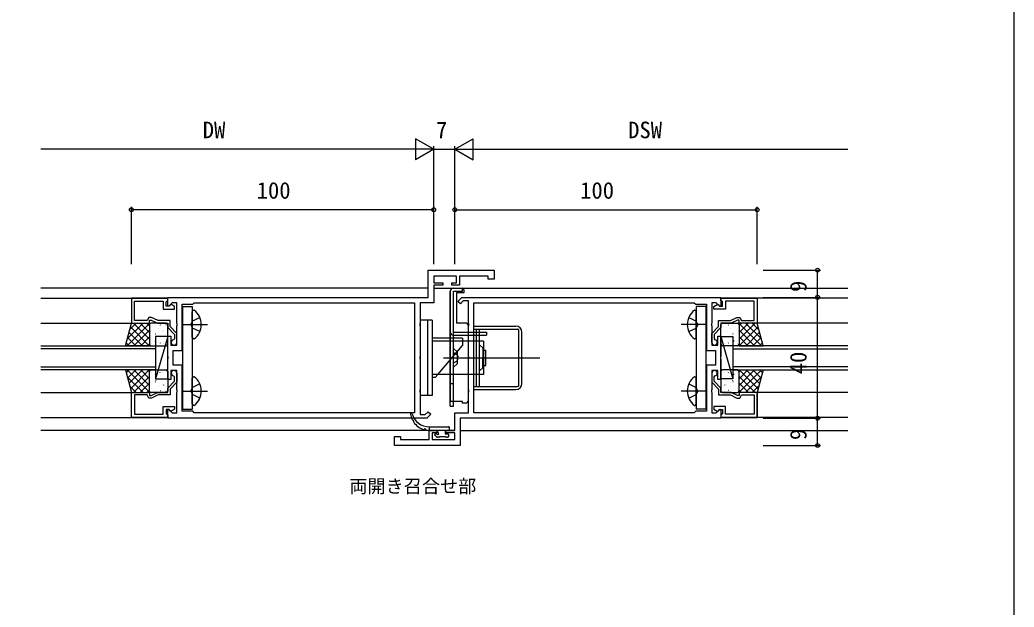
# Model space of a CAD drawing. Units: millimetres, scale not verified. Extents: x -437 to 438, y -344 to 341.
# Drawn here: x 109.4 to 438.3, y -82.2 to 112.1 of the extents above; entities that cross this region are included whole.
import ezdxf
from ezdxf.enums import TextEntityAlignment as Align

# ---------------------------------------------------------------- set-up
doc = ezdxf.new("R2010")
doc.units = ezdxf.units.MM
doc.header["$LTSCALE"] = 2
for name, color, linetype in [('0-1_USER1', 3, 'Continuous'), ('0-2_YKK_11', 7, 'Continuous'), ('0-3_YKK_12', 2, 'Continuous'), ('0-4_YKK_13', 4, 'Continuous'), ('0-6_YKK_D', 6, 'Continuous'), ('0-7_YKK_ZWAK', 7, 'Continuous')]:
    doc.layers.add(name, color=color, linetype=linetype)
doc.styles.add('ＭＳ ゴシック', font='')
doc.styles.get('ＭＳ ゴシック').set_extended_font_data('MS Gothic')

msp = doc.modelspace()

# ---------------------------------------------------------------- linework, layer by layer
at = {"layer": '0-2_YKK_11'}
msp.add_line((353.3, -11.418), (353.3, -19.118), dxfattribs=at)
for points in [[(158.3, 20.282), (244.5, 20.282), (244.5, 29.282), (266.3, 29.282), (266.3, 26.282), (264.3, 26.282), (264.3, 27.282), (254.8, 27.282), (254.8, 24.282), (252.3, 24.282), (252.3, 25.082), (253.8, 25.082), (253.8, 27.282), (246.3, 27.282), (246.3, 25.082), (249.3, 25.082), (249.3, 24.282), (246.3, 24.282), (246.3, 18.482), (241.8, 18.482), (241.8, 11.74), (241.68, 11.557), (241.68, 11.007), (241.8, 10.824), (241.8, 0.74), (241.68, 0.557), (241.68, 0.007), (241.8, -0.176), (241.8, -10.26), (241.68, -10.443), (241.68, -10.993), (241.8, -11.176), (241.8, -18.518), (243.503, -18.518), (244.476, -17.545), (245.324, -18.394), (244, -19.718), (158.3, -19.718), (158.3, -16.917), (158.67, -16.764)], [(158.3, 19.982), (146.3, 19.982), (146.3, 11.782), (152.3, 11.782), (152.3, 12.782), (152.8, 12.782), (154.945, 11.782), (158.3, 11.782), (158.3, 10.282), (160.5, 7.982), (160.5, 6.565), (160.25, 6.27)], [(161.3, 5.382), (161.3, 8.303), (159.1, 10.603), (159.1, 12.582), (155.122, 12.582), (152.977, 13.582), (152.077, 13.582), (151.5, 12.582), (147.3, 12.582), (147.3, 18.982), (156.8, 18.982), (156.8, 16.382), (160.6, 16.382), (160.6, 17.282), (159.561, 17.882), (159.25, 17.882), (158.75, 17.382), (157.8, 17.382), (157.8, 18.782), (158, 18.982), (158.3, 19.282), (158.3, 19.982)], [(158.67, -16.764), (159.824, -17.918), (161.3, -17.918), (161.3, -11.176), (161.42, -10.993), (161.42, -10.443), (161.3, -10.26), (161.3, -3.918), (159.3, -3.918), (159.3, -6.918), (158.3, -6.918), (158.3, -0.176), (158.42, 0.007), (158.42, 0.557), (158.3, 0.74), (158.3, 7.482), (159.3, 7.482), (159.3, 4.482), (161.3, 4.482), (161.3, 10.824), (161.42, 11.007), (161.42, 11.557), (161.3, 11.74), (161.3, 18.482), (159.824, 18.482), (158.67, 17.328), (158.3, 17.482), (158.3, 20.282)], [(341.3, -19.717), (255.1, -19.717), (255.1, -28.717), (233.3, -28.717), (233.3, -25.717), (235.3, -25.717), (235.3, -26.717), (244.8, -26.717), (244.8, -23.717), (247.3, -23.717), (247.3, -24.517), (245.8, -24.517), (245.8, -26.717), (253.3, -26.717), (253.3, -24.517), (250.3, -24.517), (250.3, -23.717), (253.3, -23.717), (253.3, -17.917), (257.8, -17.917), (257.8, -11.175), (257.92, -10.992), (257.92, -10.442), (257.8, -10.259), (257.8, -0.175), (257.92, 0.008), (257.92, 0.558), (257.8, 0.741), (257.8, 10.825), (257.92, 11.008), (257.92, 11.558), (257.8, 11.741), (257.8, 19.083), (256.097, 19.083), (255.124, 18.11), (254.276, 18.959), (255.6, 20.283), (341.3, 20.283), (341.3, 17.482), (340.93, 17.329)], [(338.3, 5.382), (338.3, 8.303), (340.5, 10.603), (340.5, 12.582), (344.478, 12.582), (346.623, 13.582), (347.523, 13.582), (348.1, 12.582), (352.3, 12.582), (352.3, 18.982), (342.8, 18.982), (342.8, 16.382), (339, 16.382), (339, 17.282), (340.039, 17.882), (340.35, 17.882), (340.85, 17.382), (341.8, 17.382), (341.8, 18.782), (341.6, 18.982), (341.3, 19.282), (341.3, 19.982)], [(341.3, 19.982), (353.3, 19.982), (353.3, 11.782), (347.3, 11.782), (347.3, 12.782), (346.8, 12.782), (344.655, 11.782), (341.3, 11.782), (341.3, 10.282), (339.1, 7.982), (339.1, 6.565), (339.35, 6.27)], [(340.93, 17.329), (339.776, 18.483), (338.3, 18.483), (338.3, 11.741), (338.18, 11.558), (338.18, 11.008), (338.3, 10.825), (338.3, 4.483), (340.3, 4.483), (340.3, 7.483), (341.3, 7.483), (341.3, 0.741), (341.18, 0.558), (341.18, 0.008), (341.3, -0.175), (341.3, -6.917), (340.3, -6.917), (340.3, -3.917), (338.3, -3.917), (338.3, -10.259), (338.18, -10.442), (338.18, -10.992), (338.3, -11.175), (338.3, -17.917), (339.776, -17.917), (340.93, -16.763), (341.3, -16.917), (341.3, -19.717)], [(158.3, -19.418), (146.3, -19.418), (146.3, -11.218), (152.3, -11.218), (152.3, -12.218), (152.8, -12.218), (154.945, -11.218), (158.3, -11.218), (158.3, -9.718), (160.5, -7.418), (160.5, -6.001), (160.25, -5.705)], [(161.3, -4.818), (161.3, -7.739), (159.1, -10.039), (159.1, -12.018), (155.122, -12.018), (152.977, -13.018), (152.077, -13.018), (151.5, -12.018), (147.3, -12.018), (147.3, -18.418), (156.8, -18.418), (156.8, -15.818), (160.6, -15.818), (160.6, -16.718), (159.561, -17.318), (159.25, -17.318), (158.75, -16.818), (157.8, -16.818), (157.8, -18.218), (158, -18.418), (158.3, -18.718), (158.3, -19.418)], [(338.3, -4.818), (338.3, -7.739), (340.5, -10.039), (340.5, -12.018), (344.478, -12.018), (346.623, -13.018), (347.523, -13.018), (348.1, -12.018), (352.3, -12.018), (352.3, -18.418), (342.8, -18.418), (342.8, -15.818), (339, -15.818), (339, -16.718), (340.039, -17.318), (340.35, -17.318), (340.85, -16.818), (341.8, -16.818), (341.8, -18.218), (341.6, -18.418), (341.3, -18.718), (341.3, -19.418)], [(341.3, -19.418), (353.3, -19.418), (353.3, -11.218), (347.3, -11.218), (347.3, -12.218), (346.8, -12.218), (344.655, -11.218), (341.3, -11.218), (341.3, -9.718), (339.1, -7.418), (339.1, -6.001), (339.35, -5.705)]]:
    msp.add_lwpolyline(points, dxfattribs=at)
for points in [[(240, -17.918), (167.1, -17.918), (166.6, -17.418), (163.1, -17.418), (163.1, -2.118), (160.1, -2.118), (160.1, 2.682), (163.1, 2.682), (163.1, 17.982), (166.6, 17.982), (167.1, 18.482), (240, 18.482)], [(259.6, 18.483), (332.5, 18.483), (333, 17.983), (336.5, 17.983), (336.5, 2.683), (339.5, 2.683), (339.5, -2.117), (336.5, -2.117), (336.5, -17.417), (333, -17.417), (332.5, -17.917), (259.6, -17.917)]]:
    msp.add_lwpolyline(points, close=True, dxfattribs=at)
for centre, start, end in [((160.4, 5.382), 99.59406, 0), ((339.2, 5.382), 180, 80.40594), ((160.4, -4.818), 360, 260.40594), ((339.2, -4.818), 279.59406, 180)]:
    msp.add_arc(centre, 0.9, start, end, dxfattribs=at)
at = {"layer": '0-3_YKK_12'}
for p, q in [((244.37, 23.282), (116.3, 23.282)), ((246.3, 23.282), (383.3, 23.282)), ((116.3, 19.982), (158.3, 19.982)), ((383.3, 19.982), (341.3, 19.982)), ((116.3, 11.782), (146.3, 11.782)), ((383.3, 11.782), (353.3, 11.782)), ((383.3, 4.282), (345.3, 4.282)), ((345.3, 4.282), (345.3, -3.718)), ((154.3, 3.282), (116.3, 3.282)), ((345.3, 3.282), (383.3, 3.282)), ((116.3, -2.718), (154.3, -2.718)), ((383.3, -2.718), (345.3, -2.718)), ((345.3, -3.718), (383.3, -3.718)), ((116.3, -11.218), (146.3, -11.218)), ((383.3, -11.218), (353.3, -11.218)), ((116.3, -19.418), (158.3, -19.418)), ((383.3, -19.418), (341.3, -19.418)), ((253, -23.718), (116.3, -23.718)), ((255.23, -23.718), (383.3, -23.718))]:
    msp.add_line(p, q, dxfattribs=at)
msp.add_lwpolyline([(116.3, 4.282), (154.3, 4.282), (154.3, -3.718), (116.3, -3.718)], dxfattribs=at)
at = {"layer": '0-4_YKK_13'}
for p, q in [((252.8, 23.281), (255.8, 23.281)), ((252.8, 23.281), (255.8, 23.281)), ((255.8, 22.281), (255.8, 23.281)), ((251.8, -14.218), (251.8, 22.281)), ((251.8, 22.281), (251.8, -14.218)), ((252.8, 22.281), (255.8, 22.281)), ((252.8, 8.981), (252.8, 22.281)), ((256.3, 21.782), (253.8, 21.782)), ((253.8, 21.782), (253.8, 11.781)), ((253.8, 21.782), (253.8, 11.781)), ((256.3, 22.781), (256.3, 21.782)), ((163.23, 17.284), (166.43, 17.284)), ((163.23, 17.284), (163.23, -16.716)), ((166.43, 17.284), (166.43, -16.716)), ((336.37, 17.284), (333.17, 17.284)), ((333.17, 17.284), (333.17, -16.716)), ((336.37, 17.284), (336.37, -16.716)), ((166.43, 7.034), (166.43, 15.534)), ((168.942, 13.634), (166.525, 12.429)), ((167.03, 16.034), (166.93, 16.034)), ((330.658, 13.634), (333.075, 12.429)), ((332.57, 16.034), (332.67, 16.034)), ((333.17, 7.034), (333.17, 15.534)), ((144.898, 4.282), (152.3, 11.684)), ((144.899, 6.528), (150.153, 11.782)), ((145.715, 9.589), (147.908, 11.782)), ((145.967, 10.535), (152.221, 4.282)), ((146.966, 11.782), (152.3, 6.448)), ((149.211, 11.782), (152.3, 8.693)), ((151.456, 11.782), (152.3, 10.938)), ((152.3, 11.282), (152.3, 4.782)), ((157.8, 11.782), (152.8, 11.782)), ((152.921, 10.548), (152.945, 10.504)), ((154.377, 10.974), (154.385, 10.968)), ((155.112, 9.905), (155.136, 9.861)), ((155.792, 11.146), (155.88, 11.099)), ((157.736, 11.338), (157.76, 11.294)), ((158.3, 4.782), (158.3, 11.282)), ((163.23, 11.284), (171.43, 11.284)), ((165.916, 11.284), (166.525, 12.429)), ((165.916, 11.284), (166.525, 10.139)), ((168.942, 8.934), (166.525, 10.139)), ((245.8, 12.782), (241.8, 12.782)), ((241.8, 12.782), (241.8, -12.218)), ((244.3, 12.782), (244.3, -12.218)), ((245.8, 12.782), (245.8, -12.218)), ((256.8, 11.781), (253.8, 11.781)), ((257.8, -13.718), (257.8, 10.781)), ((259.6, 9.782), (259.6, 10.782)), ((259.6, 10.782), (273.5, 10.782)), ((336.37, 11.284), (328.17, 11.284)), ((330.658, 8.934), (333.075, 10.139)), ((333.684, 11.284), (333.075, 12.429)), ((333.684, 11.284), (333.075, 10.139)), ((341.3, 4.782), (341.3, 11.282)), ((341.8, 11.782), (346.8, 11.782)), ((341.864, 11.338), (341.84, 11.294)), ((343.808, 11.146), (343.72, 11.099)), ((344.488, 9.905), (344.464, 9.861)), ((345.223, 10.974), (345.215, 10.968)), ((346.679, 10.548), (346.655, 10.504)), ((352.634, 11.782), (347.3, 6.448)), ((350.389, 11.782), (347.3, 8.693)), ((348.144, 11.782), (347.3, 10.938)), ((354.702, 4.282), (347.3, 11.684)), ((347.3, 11.282), (347.3, 4.782)), ((353.633, 10.535), (347.379, 4.282)), ((354.701, 6.528), (349.447, 11.782)), ((353.885, 9.589), (351.692, 11.782)), ((145.022, 6.99), (147.73, 4.282)), ((145.495, 8.763), (149.976, 4.282)), ((147.143, 4.282), (152.3, 9.439)), ((149.388, 4.282), (152.3, 7.194)), ((152.395, 9.155), (152.402, 9.148)), ((152.488, 8.471), (152.512, 8.427)), ((154.267, 8.257), (154.355, 8.21)), ((158.3, 7.282), (154.3, -6.718)), ((154.378, 7.88), (154.402, 7.836)), ((154.562, 7.213), (154.57, 7.207)), ((156.57, 7.237), (156.594, 7.193)), ((156.582, 8.999), (156.59, 8.993)), ((157.002, 9.313), (157.026, 9.269)), ((255.8, 6.782), (245.8, 6.782)), ((252.8, -14.218), (252.8, 8.981)), ((252.8, 8.781), (257.8, 8.781)), ((252.8, 7.781), (257.8, 7.781)), ((257.8, 8.781), (263.8, 8.781)), ((257.8, 7.781), (263.8, 7.781)), ((259.6, 9.782), (274, 9.782)), ((260.2, 8.781), (263.5, 8.781)), ((260.2, 7.781), (263.5, 7.781)), ((260.5, 8.981), (260.5, 9.782)), ((260.5, -9.218), (260.5, 8.981)), ((261.5, 8.981), (261.5, 9.782)), ((261.5, -4.018), (261.5, 8.981)), ((263.8, 8.781), (263.8, 7.781)), ((274.5, -8.718), (274.5, 9.282)), ((275.5, -8.218), (275.5, 8.782)), ((341.3, 7.282), (345.3, -6.718)), ((342.598, 9.313), (342.574, 9.269)), ((343.03, 7.237), (343.006, 7.193)), ((343.018, 8.999), (343.01, 8.993)), ((345.038, 7.213), (345.03, 7.207)), ((345.222, 7.88), (345.198, 7.836)), ((345.333, 8.257), (345.245, 8.21)), ((347.112, 8.471), (347.088, 8.427)), ((347.205, 9.155), (347.198, 9.148)), ((352.457, 4.282), (347.3, 9.439)), ((350.212, 4.282), (347.3, 7.194)), ((354.105, 8.763), (349.624, 4.282)), ((354.578, 6.99), (351.87, 4.282)), ((144.55, 5.218), (145.485, 4.282)), ((151.633, 4.282), (152.3, 4.949)), ((152.8, 4.282), (157.8, 4.282)), ((152.84, 5.161), (152.848, 5.154)), ((153.946, 5.803), (153.97, 5.759)), ((155.836, 5.212), (155.86, 5.168)), ((157.028, 5.005), (157.035, 4.998)), ((158.027, 4.569), (158.051, 4.525)), ((167.03, 6.534), (166.93, 6.534)), ((262.8, 5.782), (245.8, 5.782)), ((247.649, -5.218), (255.8, 4.382)), ((261.5, 4.582), (262.5, 3.582)), ((262.5, 3.582), (262.5, 0.282)), ((262.8, 5.782), (262.8, -5.218)), ((332.57, 6.534), (332.67, 6.534)), ((341.573, 4.569), (341.549, 4.525)), ((346.8, 4.282), (341.8, 4.282)), ((342.572, 5.005), (342.565, 4.998)), ((343.764, 5.212), (343.74, 5.168)), ((345.654, 5.803), (345.63, 5.759)), ((346.76, 5.161), (346.752, 5.154)), ((347.967, 4.282), (347.3, 4.949)), ((355.05, 5.218), (354.115, 4.282)), ((249.497, 0.282), (281.448, 0.282)), ((252.8, 1.994), (253.953, 1.432)), ((253.953, 1.432), (254.4, 0.591)), ((262.5, 2.782), (263.5, 2.782)), ((263.5, -2.218), (263.5, 2.782)), ((252.8, -2.848), (254.1, -1.718)), ((262.5, -2.218), (263.5, -2.218)), ((144.55, -4.654), (145.485, -3.718)), ((144.898, -3.718), (152.3, -11.12)), ((144.899, -5.964), (150.153, -11.218)), ((145.022, -6.426), (147.73, -3.718)), ((145.495, -8.198), (149.976, -3.718)), ((145.967, -9.971), (152.221, -3.718)), ((146.966, -11.218), (152.3, -5.883)), ((147.143, -3.718), (152.3, -8.875)), ((149.388, -3.718), (152.3, -6.63)), ((151.633, -3.718), (152.3, -4.384)), ((152.3, -10.718), (152.3, -4.218)), ((152.8, -3.718), (157.8, -3.718)), ((152.84, -4.596), (152.848, -4.59)), ((153.946, -5.239), (153.97, -5.195)), ((155.836, -4.648), (155.86, -4.604)), ((157.028, -4.441), (157.035, -4.434)), ((158.027, -4.004), (158.051, -3.961)), ((158.3, -4.218), (158.3, -10.718)), ((166.43, -14.966), (166.43, -6.466)), ((167.03, -5.966), (166.93, -5.966)), ((262.8, -5.218), (245.8, -5.218)), ((246.8, -6.218), (245.8, -6.218)), ((246.8, -6.218), (247.649, -5.218)), ((261.5, -9.218), (261.5, -4.018)), ((332.57, -5.966), (332.67, -5.966)), ((333.17, -14.966), (333.17, -6.466)), ((341.3, -4.218), (341.3, -10.718)), ((341.573, -4.004), (341.549, -3.961)), ((346.8, -3.718), (341.8, -3.718)), ((342.572, -4.441), (342.565, -4.434)), ((343.764, -4.648), (343.74, -4.604)), ((345.654, -5.239), (345.63, -5.195)), ((346.76, -4.596), (346.752, -4.59)), ((354.702, -3.718), (347.3, -11.12)), ((352.457, -3.718), (347.3, -8.875)), ((350.212, -3.718), (347.3, -6.63)), ((347.967, -3.718), (347.3, -4.384)), ((347.3, -10.718), (347.3, -4.218)), ((352.634, -11.218), (347.3, -5.883)), ((353.633, -9.971), (347.379, -3.718)), ((354.701, -5.964), (349.447, -11.218)), ((354.105, -8.198), (349.624, -3.718)), ((354.578, -6.426), (351.87, -3.718)), ((355.05, -4.654), (354.115, -3.718)), ((145.715, -9.025), (147.908, -11.218)), ((149.211, -11.218), (152.3, -8.129)), ((152.395, -8.591), (152.402, -8.584)), ((152.488, -7.907), (152.512, -7.863)), ((154.267, -7.692), (154.355, -7.645)), ((154.378, -7.315), (154.402, -7.271)), ((154.562, -6.649), (154.57, -6.642)), ((155.112, -9.34), (155.136, -9.296)), ((156.57, -6.672), (156.594, -6.628)), ((156.582, -8.435), (156.59, -8.428)), ((157.002, -8.749), (157.026, -8.705)), ((165.916, -10.716), (166.525, -9.571)), ((168.942, -8.366), (166.525, -9.571)), ((251.8, -8.218), (252.8, -8.218)), ((259.6, -9.218), (274, -9.218)), ((259.6, -10.218), (259.6, -9.218)), ((330.658, -8.366), (333.075, -9.571)), ((333.684, -10.716), (333.075, -9.571)), ((342.598, -8.749), (342.574, -8.705)), ((343.03, -6.672), (343.006, -6.628)), ((343.018, -8.435), (343.01, -8.428)), ((344.488, -9.34), (344.464, -9.296)), ((345.038, -6.649), (345.03, -6.642)), ((345.222, -7.315), (345.198, -7.271)), ((345.333, -7.692), (345.245, -7.645)), ((347.112, -7.907), (347.088, -7.863)), ((347.205, -8.591), (347.198, -8.584)), ((350.389, -11.218), (347.3, -8.129)), ((353.885, -9.025), (351.692, -11.218)), ((151.456, -11.218), (152.3, -10.374)), ((157.8, -11.218), (152.8, -11.218)), ((152.921, -9.983), (152.945, -9.939)), ((154.377, -10.41), (154.385, -10.403)), ((155.792, -10.582), (155.88, -10.535)), ((157.736, -10.774), (157.76, -10.73)), ((163.23, -10.716), (171.43, -10.716)), ((165.916, -10.716), (166.525, -11.861)), ((168.942, -13.066), (166.525, -11.861)), ((245.8, -12.218), (241.8, -12.218)), ((259.6, -10.218), (273.5, -10.218)), ((336.37, -10.716), (328.17, -10.716)), ((330.658, -13.066), (333.075, -11.861)), ((333.684, -10.716), (333.075, -11.861)), ((341.8, -11.218), (346.8, -11.218)), ((341.864, -10.774), (341.84, -10.73)), ((343.808, -10.582), (343.72, -10.535)), ((345.223, -10.41), (345.215, -10.403)), ((346.679, -9.983), (346.655, -9.939)), ((348.144, -11.218), (347.3, -10.374)), ((167.03, -15.466), (166.93, -15.466)), ((251.8, -15.718), (251.8, -14.218)), ((255.8, -14.218), (251.8, -14.218)), ((251.8, -15.718), (252.8, -15.718)), ((252.8, -15.718), (252.8, -14.218)), ((332.57, -15.466), (332.67, -15.466)), ((163.23, -16.716), (166.43, -16.716)), ((336.37, -16.716), (333.17, -16.716)), ((244.9, -22.518), (251.2, -22.518)), ((244.9, -23.718), (244.9, -22.518)), ((251.5, -23.418), (251.5, -22.818)), ((247.288, -25.93), (246.688, -25.33)), ((246.9, -24.818), (247.239, -24.818)), ((248, -26.018), (247.5, -26.018)), ((250.2, -25.818), (248.2, -25.818)), ((250.1, -24.818), (250.9, -24.818)), ((250.9, -26.018), (250.4, -26.018)), ((251.2, -25.118), (251.2, -25.718))]:
    msp.add_line(p, q, dxfattribs=at)
for points in [[(144.3, 4.282), (146.3, 11.782), (152.3, 11.782), (152.3, 4.282)], [(355.3, 4.282), (353.3, 11.782), (347.3, 11.782), (347.3, 4.282)], [(158.3, 7.282), (154.3, 7.282), (154.3, -6.718), (158.3, -6.718)], [(341.3, 7.282), (345.3, 7.282), (345.3, -6.718), (341.3, -6.718)], [(144.3, -3.718), (146.3, -11.218), (152.3, -11.218), (152.3, -3.718)], [(355.3, -3.718), (353.3, -11.218), (347.3, -11.218), (347.3, -3.718)]]:
    msp.add_lwpolyline(points, close=True, dxfattribs=at)
for points in [[(255.8, 6.782), (255.8, 5.782), (255.8, 4.382)], [(252.8, 3.413), (254.1, 2.282), (254.1, -1.718)], [(261.5, -4.018), (262.5, -3.018), (262.5, 0.282)], [(252.8, -1.43), (253.953, -0.868), (254.4, -0.027)], [(256.8, -14.718), (255.8, -14.718), (255.8, -14.218)], [(247.7, -24.357), (247.7, -23.718), (244.9, -23.718)], [(251.2, -23.718), (250.1, -23.718), (250.1, -24.818)]]:
    msp.add_lwpolyline(points, dxfattribs=at)
for centre, radius, start, end in [((252.8, 22.281), 1, 90, 180), ((252.8, 22.281), 1, 90, 180), ((255.8, 22.781), 0.5, 0, 90), ((166.93, 15.534), 0.5, 90, 180), ((163.53, 11.284), 5.9, 306.38156, 53.61844), ((336.07, 11.284), 5.9, 126.38156, 233.61844), ((332.67, 15.534), 0.5, 0, 90), ((152.8, 11.282), 0.5, 90, 180), ((157.8, 11.282), 0.5, 360, 90), ((256.8, 10.781), 1, 0, 90), ((273.5, 8.782), 2, 0, 90), ((341.8, 11.282), 0.5, 90, 180), ((346.8, 11.282), 0.5, 0, 90), ((166.93, 7.034), 0.5, 180, 270), ((252.8, 8.781), 1, 180, 270), ((274, 9.282), 0.5, 0, 90), ((332.67, 7.034), 0.5, 270, 0), ((152.8, 4.782), 0.5, 180, 270), ((157.8, 4.782), 0.5, 270, 360), ((341.8, 4.782), 0.5, 180, 270), ((346.8, 4.782), 0.5, 270, 0), ((152.8, -4.218), 0.5, 90, 180), ((157.8, -4.218), 0.5, 0, 90), ((166.93, -6.466), 0.5, 90, 180), ((163.53, -10.716), 5.9, 306.38156, 53.61844), ((336.07, -10.716), 5.9, 126.38156, 233.61844), ((332.67, -6.466), 0.5, 0, 90), ((341.8, -4.218), 0.5, 90, 180), ((346.8, -4.218), 0.5, 360, 90), ((273.5, -8.218), 2, 270, 359.99956), ((274, -8.718), 0.5, 270, 359.99825), ((152.8, -10.718), 0.5, 180, 270), ((157.8, -10.718), 0.5, 270, 0), ((341.8, -10.718), 0.5, 180, 270), ((346.8, -10.718), 0.5, 270, 360), ((166.93, -14.966), 0.5, 180, 270), ((256.8, -13.718), 1, 270, 0), ((332.67, -14.966), 0.5, 270, 0), ((238.9, -18.318), 0.3, 14.44637, 188.6234), ((244.832, -17.418), 6.3, 188.6234, 205.58609), ((244.71, -16.821), 5.7, 194.44637, 271.9073), ((239.421, -20.009), 0.3, 205.58609, 268.03754), ((239.4, -20.609), 0.3, 332.82227, 88.03754), ((239.934, -20.883), 0.3, 152.82227, 215.27373), ((244.832, -17.418), 6.3, 215.27373, 252.01632), ((251.2, -22.818), 0.3, 0, 90), ((242.98, -23.125), 0.3, 252.01632, 314.46778), ((243.4, -23.553), 0.3, 19.25251, 134.46778), ((243.966, -23.355), 0.3, 199.25251, 261.70396), ((244.832, -17.418), 6.3, 261.70396, 270.61688), ((246.9, -25.118), 0.3, 90, 225), ((247.239, -25.118), 0.3, 33.05573, 90), ((247.5, -25.718), 0.3, 225, 270), ((247.7, -24.818), 0.25, 213.05573, 56.94427), ((248, -24.357), 0.3, 180, 236.94427), ((248, -25.818), 0.2, 270, 0), ((250.4, -25.818), 0.2, 180, 270), ((250.9, -25.118), 0.3, 0, 90), ((250.9, -25.718), 0.3, 270, 0), ((251.2, -23.418), 0.3, 270, 0)]:
    msp.add_arc(centre, radius, start, end, dxfattribs=at)
at = {"layer": '0-6_YKK_D'}
for p, q in [((246.3, 69.282), (240.238, 72.782)), ((240.238, 72.782), (240.238, 65.782)), ((253.3, 69.282), (259.362, 72.782)), ((259.362, 65.782), (259.362, 72.782)), ((239.3, 69.282), (116.3, 69.282)), ((246.3, 69.282), (234.176, 69.282)), ((246.3, 69.282), (240.238, 65.782)), ((246.3, 31.282), (246.3, 70.282)), ((246.3, 31.282), (246.3, 70.282)), ((246.3, 69.282), (253.3, 69.282)), ((253.3, 31.282), (253.3, 70.282)), ((253.3, 31.282), (253.3, 70.282)), ((253.3, 69.282), (259.362, 65.782)), ((253.3, 69.282), (265.424, 69.282)), ((260.3, 69.282), (383.3, 69.282)), ((146.3, 31.282), (146.3, 50.282)), ((246.3, 31.282), (246.3, 50.282)), ((253.3, 31.282), (253.3, 50.282)), ((353.3, 31.282), (353.3, 50.282)), ((246.3, 49.282), (146.3, 49.282)), ((253.3, 49.282), (353.3, 49.282)), ((355.3, 29.282), (374.3, 29.282)), ((373.3, 20.285), (373.3, 29.282)), ((355.3, 20.285), (374.3, 20.285)), ((355.3, 20.285), (374.3, 20.285)), ((373.3, -19.715), (373.3, 20.285)), ((355.3, -19.715), (374.3, -19.715)), ((355.3, -19.715), (374.3, -19.715)), ((373.3, -28.718), (373.3, -19.715)), ((355.3, -28.718), (374.3, -28.718))]:
    msp.add_line(p, q, dxfattribs=at)
for centre in [(146.3, 49.282), (246.3, 49.282), (253.3, 49.282), (353.3, 49.282), (373.3, 29.282), (373.3, 20.285), (373.3, 20.285), (373.3, -19.715), (373.3, -19.715), (373.3, -28.718)]:
    msp.add_circle(centre, 0.637, dxfattribs=at)
at = {"layer": '0-7_YKK_ZWAK'}
msp.add_lwpolyline([(-436.7, -343.6), (438.3, -343.6), (438.3, 306.4)], dxfattribs=at)

# ---------------------------------------------------------------- texts
at = {"layer": '0-1_USER1', "style": 'ＭＳ ゴシック'}
msp.add_text('両開き召合せ部', height=4.399, dxfattribs=at).set_placement((218.385, -45.712), align=Align.BOTTOM_LEFT)
at = {"layer": '0-6_YKK_D', "style": 'ＭＳ ゴシック'}
for s, p in [('DW', (169.895, 71.282)), ('7', (247.051, 71.282)), ('DSW', (310.614, 71.282)), ('100', (187.735, 51.282)), ('100', (294.735, 51.282))]:
    msp.add_text(s, height=5.499, dxfattribs=at).set_placement(p, align=Align.BOTTOM_LEFT)
for s, p in [('9', (371.3, 22.057)), ('40', (371.3, -5.169)), ('9', (371.3, -26.943))]:
    msp.add_text(s, height=5.499, rotation=90, dxfattribs=at).set_placement(p, align=Align.BOTTOM_LEFT)

doc.saveas('drawing.dxf')
